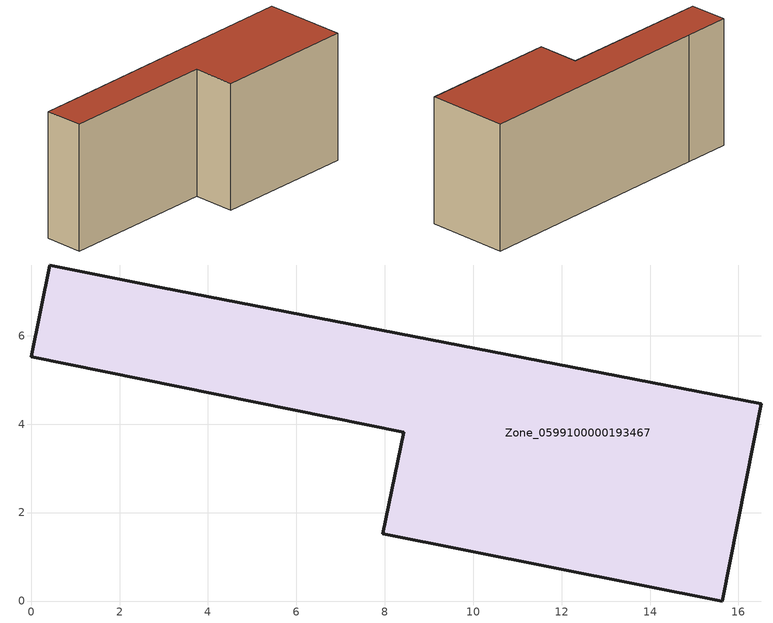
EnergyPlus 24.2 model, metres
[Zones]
Zone_0599100000193467
 floor ground (C_G): 16.52,4.46 15.63,0 7.96,1.52 8.43,3.82 0,5.52 0.42,7.6 2.91,7.1 z0
 wall outside (C_F): 0.42,7.6 0,5.52 8.43,3.82 7.96,1.52 15.63,0 16.52,4.46 2.91,7.1 0.42,7.6 z0:7.07
 roof outside (C_R): 0,5.52 8.43,3.82 7.96,1.52 15.63,0 16.52,4.46 2.91,7.1 0.42,7.6 z7.07
[BUILDING]
Pand.0599100000193467: North Axis=0; Terrain=City; Loads Convergence Tolerance Value=0.04; Temperature Convergence Tolerance Value=0.4; Solar Distribution=FullExterior; Maximum Number of Warmup Days=25; Minimum Number of Warmup Days=1
[Site:Location]
Rotterdam.The.Hague.AP_ZH_NLD Design_Conditions: Latitude=51.96; Longitude=4.45; Time Zone=1; Elevation=-4.5
[SITE:GROUNDTEMPERATURE:BUILDINGSURFACE]
18, 18, 18, 18, 18, 18, 18, 18, 18, 18, 18, 18
[MATERIAL] Thermal Absorptance=0.9; Solar Absorptance=0.7; Visible Absorptance=0.7
Name | Roughness | Thickness | Conductivity | Density | Specific Heat
G.TI.1946 | MediumSmooth | 0.15 | 1 | 540 | 1210
F.TI.1946 | Rough | 0.3 | 0.857143 | 1920 | 840
R.TI.1946 | MediumRough | 0.2 | 0.1 | 1500 | 1000
[CONSTRUCTION]
C_G: G.TI.1946
C_F: F.TI.1946
C_R: R.TI.1946
[ZONE]
Zone_0599100000193467: Type=1; Multiplier=1; Ceiling Height=Autocalculate; Volume=Autocalculate; Floor Area=autocalculate; Part of Total Floor Area=Yes
[ZONEINFILTRATION:DESIGNFLOWRATE]
Infil_Zone_0599100000193467: Zone or ZoneList or Space or SpaceList=Zone_0599100000193467; Schedule=AlwaysOn; Design Flow Rate Calculation Method=Flow/Area; Flow Rate per Floor Area=0.003; Constant Term Coefficient=1; Temperature Term Coefficient=0; Velocity Term Coefficient=0; Velocity Squared Term Coefficient=0
[HVACTEMPLATE:ZONE:IDEALLOADSAIRSYSTEM]
Zone_0599100000193467: Maximum Heating Supply Air Temperature=50; Minimum Cooling Supply Air Temperature=13; Maximum Heating Supply Air Humidity Ratio=0.0156; Minimum Cooling Supply Air Humidity Ratio=0.0077; Heating Limit=NoLimit; Cooling Limit=NoLimit; Dehumidification Control Type=ConstantSensibleHeatRatio; Cooling Sensible Heat Ratio=0.7; Dehumidification Setpoint=60; Humidification Control Type=None; Humidification Setpoint=30; Outdoor Air Method=None; Outdoor Air Flow Rate per Person=0.00944; Outdoor Air Flow Rate per Zone Floor Area=0; Outdoor Air Flow Rate per Zone=0; Demand Controlled Ventilation Type=None; Outdoor Air Economizer Type=NoEconomizer; Heat Recovery Type=None; Sensible Heat Recovery Effectiveness=0.7; Latent Heat Recovery Effectiveness=0.65
[ZONECONTROL:THERMOSTAT]
ThermostatControl_Zone_0599100000193467: Zone or ZoneList=Zone_0599100000193467; Control Type Schedule=DualSetpointControlType; Control 1=Thermostat_Zone_0599100000193467; Temperature Difference Between Cutout And Setpoint=0
[THERMOSTATSETPOINT:DUALSETPOINT]
Thermostat_Zone_0599100000193467: Heating Setpoint Temperature Schedule=HeatingSetpoint_Zone_0599100000193467; Cooling Setpoint Temperature Schedule=CoolingSetpoint_Zone_0599100000193467
[SCHEDULE:COMPACT]
HeatingSetpoint_Zone_0599100000193467: Through: 12/31, For: AllDays, Until: 24:00, 21
CoolingSetpoint_Zone_0599100000193467: Through: 12/31, For: AllDays, Until: 24:00, 24
DualSetpointControlType: Through: 12/31, For: AllDays, Until: 24:00, 4
AlwaysOn: Through: 12/31, For: AllDays, Until: 24:00, 1
